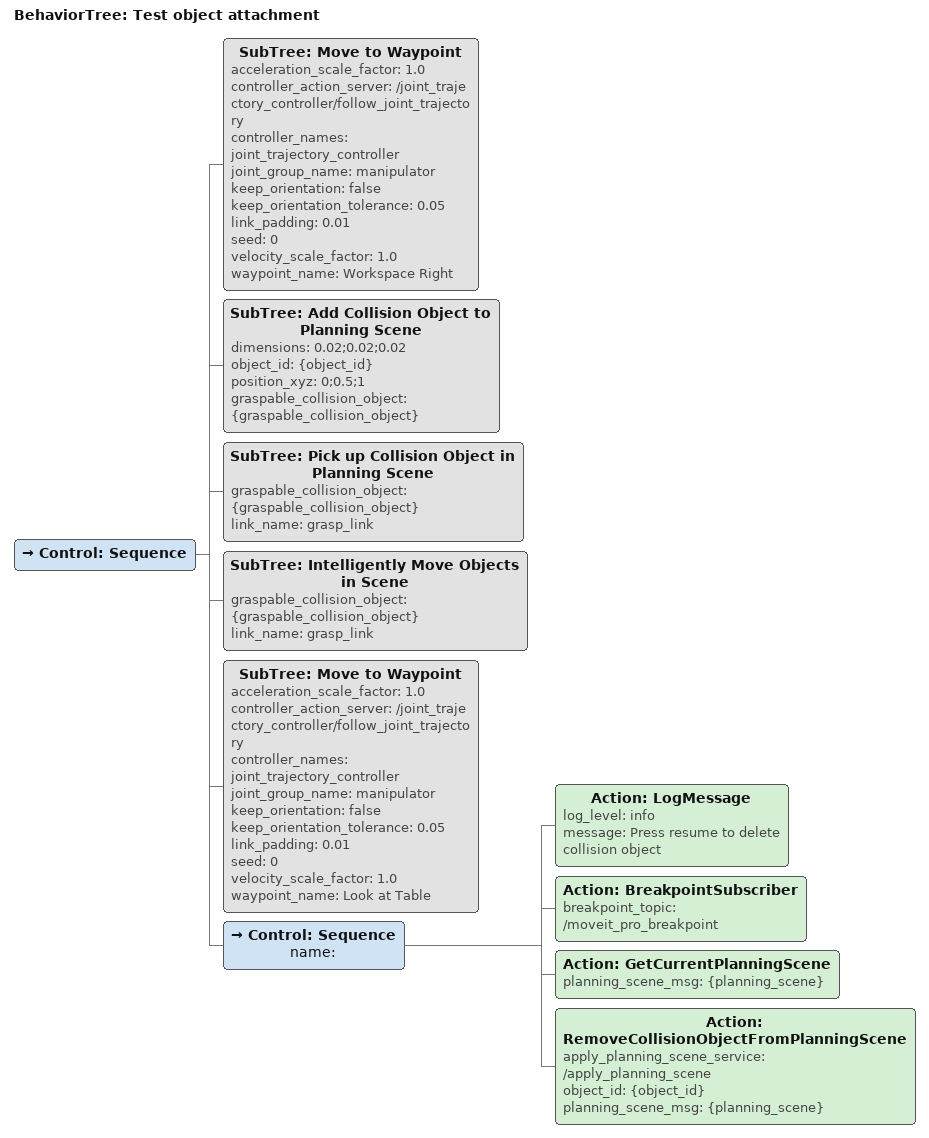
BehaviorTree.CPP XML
<?xml version="1.0" encoding="UTF-8" ?>
<root BTCPP_format="4" main_tree_to_execute="Test object attachment">
  <BehaviorTree ID="Test object attachment" _description="">
    <Control ID="Sequence">
      <SubTree
        ID="Move to Waypoint"
        acceleration_scale_factor="1.0"
        controller_action_server="/joint_trajectory_controller/follow_joint_trajectory"
        controller_names="joint_trajectory_controller"
        joint_group_name="manipulator"
        keep_orientation="false"
        keep_orientation_tolerance="0.05"
        link_padding="0.01"
        seed="0"
        velocity_scale_factor="1.0"
        waypoint_name="Workspace Right"
      />
      <SubTree
        ID="Add Collision Object to Planning Scene"
        dimensions="0.02;0.02;0.02"
        object_id="{object_id}"
        position_xyz="0;0.5;1"
        graspable_collision_object="{graspable_collision_object}"
      />
      <SubTree
        ID="Pick up Collision Object in Planning Scene"
        graspable_collision_object="{graspable_collision_object}"
        link_name="grasp_link"
      />
      <SubTree
        ID="Intelligently Move Objects in Scene"
        graspable_collision_object="{graspable_collision_object}"
        link_name="grasp_link"
      />
      <SubTree
        ID="Move to Waypoint"
        acceleration_scale_factor="1.0"
        controller_action_server="/joint_trajectory_controller/follow_joint_trajectory"
        controller_names="joint_trajectory_controller"
        joint_group_name="manipulator"
        keep_orientation="false"
        keep_orientation_tolerance="0.05"
        link_padding="0.01"
        seed="0"
        velocity_scale_factor="1.0"
        waypoint_name="Look at Table"
      />
      <Control ID="Sequence" name="">
        <Action
          ID="LogMessage"
          log_level="info"
          message="Press resume to delete collision object"
        />
        <Action
          ID="BreakpointSubscriber"
          breakpoint_topic="/moveit_pro_breakpoint"
        />
        <Action
          ID="GetCurrentPlanningScene"
          planning_scene_msg="{planning_scene}"
        />
        <Action
          ID="RemoveCollisionObjectFromPlanningScene"
          apply_planning_scene_service="/apply_planning_scene"
          object_id="{object_id}"
          planning_scene_msg="{planning_scene}"
        />
      </Control>
    </Control>
  </BehaviorTree>
</root>
